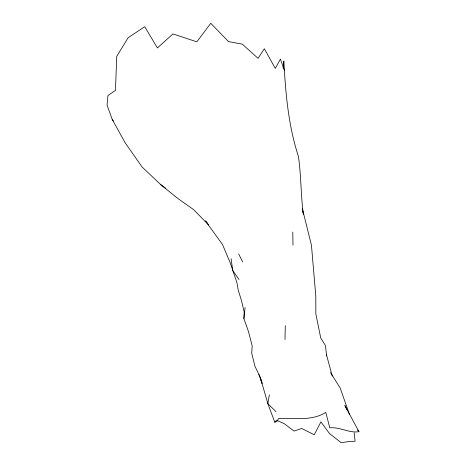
<?xml version="1.0" encoding="UTF-8"?>
<svg xmlns="http://www.w3.org/2000/svg" width="466" height="466" viewBox="0 0 466 466"><rect width="100%" height="100%" fill="white"/><g stroke="black" fill="none" stroke-linecap="round" stroke-linejoin="round"><path stroke-width="0.7" d="M285.006 339.545L285.285 325.647M258.828 374.431L262.073 383.372L260.238 377.215L254.949 366.259L251.733 353.205L252.188 345.912L248.407 331.367L243.904 318.593L244.161 311.882L241.47 300.483L238.231 290.155L236.903 282.559L230.227 262.836L222.527 244.557L205.424 220.901L207.842 223.61M243.904 318.593L245.087 307.531M283.112 68.158L283.87 61.087C285.547 93.217 288.361 125.616 298.403 156.372C301.199 175.583 300.815 195.079 303.29 214.337M269.348 394.871L267.851 403.661L274.783 422.219L277.864 420.786L284.324 423.716L294.058 431.091L301.659 428.435L314.247 434.766L320.917 421.841L329.474 433.52L341.182 442.7L348.248 441.652L355.098 441.226L354.154 432.728M274.783 422.219L275.849 420.967L277.468 420.239L278.779 418.451C294.588 417.938 311.597 421.27 325.798 412.433L329.777 427.835C339.749 426.74 349.209 433.368 358.931 431.691L344.857 405.467L346.669 409.352M284.312 70.139L280.416 59.106L275.295 68.397L264.339 48.738L258.071 58.343L242.32 44.154L228.521 41.596L210.76 23.3L196.838 41.829L172.962 33.919L157.415 47.934L144.716 26.713L128.127 37.734L116.756 56.363L115.44 90.416L107.937 95.518L107.069 105.106L112.201 119.36L125.069 142.678L142.025 166.933L160.799 184.705L165.488 188.078M160.799 184.705L177.89 198.516L193.495 209.537L208.628 224.95M275.959 411.629L267.851 403.661L260.238 377.215M357.556 430.077L358.931 431.691M112.201 119.36L113.442 120.991M238.965 279.495L232.761 270.571L231.072 258.671M330.516 372.579L340.157 387.974L349.512 414.542M238.656 253.953L242.693 261.944M326.497 354.888L332.258 376.114M302.877 212.385L302.417 208.885L311.451 245.238L315.797 296.009L315.832 313.834L320.713 337.926L325.443 345.562L326.631 355.931M292.782 232.074L292.992 245.168"/></g></svg>
